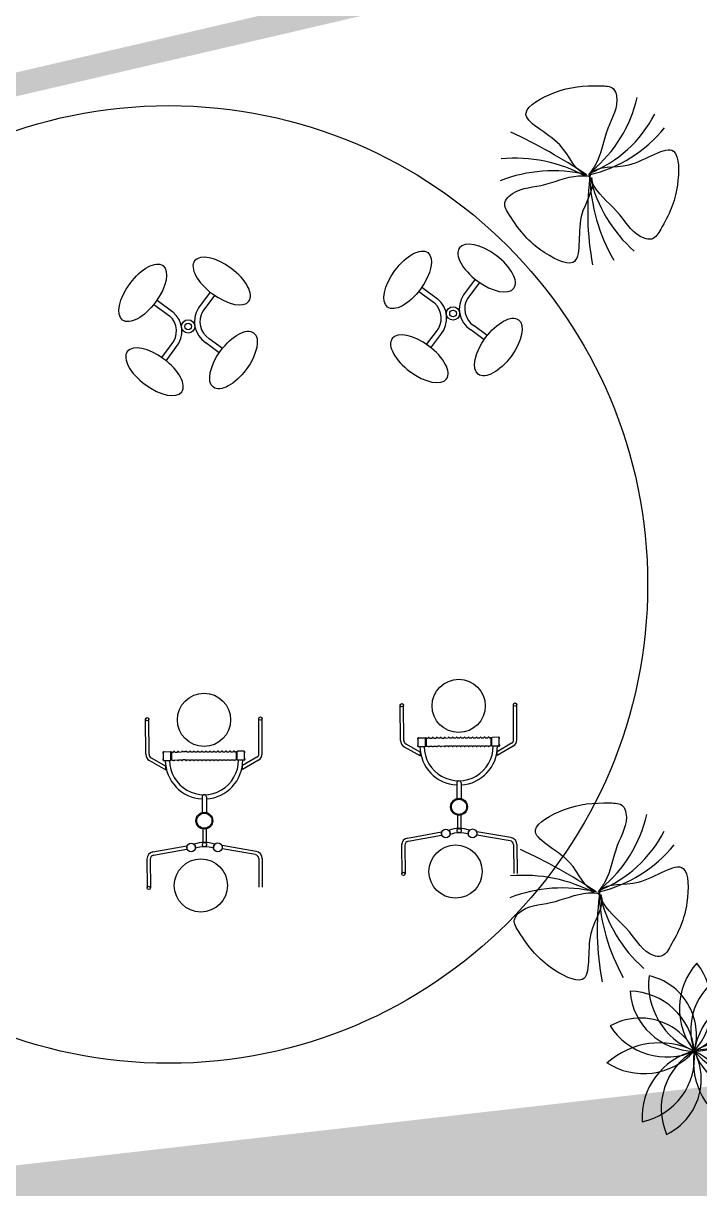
# Model space of a CAD drawing. Extents: x -809667 to 586099, y 3084146 to 3634412.
# Drawn here: x 381277.2 to 381282.28, y 3087135.83 to 3087144.59 of the extents above; entities that cross this region are included whole.
import ezdxf

# ---------------------------------------------------------------- set-up
doc = ezdxf.new("R2010")
doc.units = 0
doc.header["$LTSCALE"] = 0.5
doc.layers.get('0').update_dxf_attribs({"linetype": 'CONTINUOUS'})
for name, color, linetype in [('WIRE-照明', 1, 'CONTINUOUS'), ('器材', 1, 'CONTINUOUS'), ('文字', 7, 'CONTINUOUS'), ('树', 3, 'CONTINUOUS')]:
    doc.layers.add(name, color=color, linetype=linetype)

# ---------------------------------------------------------------- blocks, each defined once
blk = doc.blocks.new('A$C42CC5923')
at = {"layer": '器材', "color": 0}
for p, q in [((318.7, 751), (407, 634)), ((350.6, 775.1), (438.9, 658)), ((750.7, 719.1), (633.7, 630.8)), ((774.8, 687.1), (657.8, 598.8)), ((262.6, 350.9), (360.4, 424.7)), ((286.7, 319), (386.4, 394.2)), ((686.8, 262.9), (611.6, 362.6)), ((718.8, 287), (645, 384.8))]:
    blk.add_line(p, q, dxfattribs=at)
for radius in [50, 25]:
    blk.add_circle((518.7, 519), radius, dxfattribs=at)
for centre, radius, start, end in [((279.1, 552.6), 151.6, 302.46291, 32.46291), ((280.7, 552.3), 190.2, 303.74949, 33.74949), ((756.7, 485.7), 190.2, 130.30365, 220.30365), ((758.4, 485.4), 151.6, 131.59024, 221.59024)]:
    blk.add_arc(centre, radius, start, end, dxfattribs=at)
for centre, major_axis in [((263.2, 857.7), (-203.2, -153.3)), ((774.2, 180.3), (203.2, 153.3))]:
    blk.add_ellipse(centre, major_axis=major_axis, ratio=0.467287, dxfattribs=at)
at = {"layer": '器材', "color": 0, "extrusion": (0, 0, -1)}
for centre, major_axis in [((857.4, 774.5), (153.3, -203.2)), ((180, 263.5), (-153.3, 203.2))]:
    blk.add_ellipse(centre, major_axis=major_axis, ratio=0.467287, dxfattribs=at)
blk = doc.blocks.new('A$C13153371')
at = {"layer": '器材', "color": 0}
for p, q in [((458.2, 850), (194.8, 850.9)), ((458.3, 875), (194.9, 875.9)), ((484.1, 834.9), (547, 725.1)), ((505.8, 847.3), (575.9, 725)), ((1192.3, 822.6), (1146.6, 568.2)), ((1216.9, 818.2), (1172, 568.1)), ((1246.6, 867.9), (1462.6, 867.1)), ((1246.6, 842.9), (1462.5, 842.1)), ((438.8, 736.6), (438.6, 688.6)), ((439.8, 742.6), (438.8, 741.6)), ((438.8, 738.6), (438.8, 741.6)), ((439.8, 737.6), (438.8, 738.6)), ((439.8, 737.6), (438.8, 736.6)), ((439.8, 744.6), (439.8, 742.6)), ((503.8, 742.3), (439.8, 742.6)), ((448.8, 745.5), (440.8, 745.5)), ((449.8, 744.5), (449.8, 742.5)), ((493.8, 744.4), (493.8, 742.4)), ((502.8, 745.3), (494.8, 745.4)), ((503.8, 744.3), (503.8, 742.3)), ((504.8, 741.3), (503.8, 742.3)), ((504.8, 738.3), (503.8, 737.3)), ((504.8, 736.3), (503.8, 737.3)), ((504.8, 736.3), (504.6, 688.3)), ((504.8, 728.3), (504.7, 696.3)), ((504.8, 738.3), (504.8, 741.3)), ((575.9, 725), (547, 725.1)), ((439.6, 687.6), (438.6, 688.6)), ((503.6, 687.3), (439.6, 687.6)), ((441.4, 607.5), (441.4, 627.5)), ((441.5, 637.5), (441.5, 657.5)), ((441.6, 667.5), (441.6, 677.5)), ((496.6, 682.4), (446.6, 682.5)), ((501.4, 607.3), (501.4, 627.3)), ((501.5, 637.3), (501.5, 657.3)), ((501.6, 667.3), (501.6, 677.3)), ((504.6, 688.3), (503.6, 687.3)), ((441.1, 517.5), (441.1, 537.5)), ((441.2, 547.5), (441.2, 567.5)), ((441.3, 577.5), (441.3, 597.5)), ((501.1, 517.3), (501.1, 537.3)), ((501.2, 547.3), (501.2, 567.3)), ((501.3, 577.3), (501.3, 597.3)), ((1146.6, 568.2), (1172, 568.1)), ((440.8, 427.5), (440.8, 447.5)), ((440.9, 457.5), (440.9, 477.5)), ((441, 487.5), (441, 507.5)), ((500.8, 427.3), (500.8, 447.3)), ((500.9, 457.3), (500.9, 477.3)), ((501, 487.3), (501, 507.3)), ((779.5, 452.4), (896.9, 452)), ((1020.6, 448.1), (1121.8, 447.8)), ((1121.7, 422.8), (1121.8, 447.8)), ((440.5, 337.5), (440.5, 357.5)), ((440.6, 367.5), (440.6, 387.5)), ((440.7, 397.5), (440.7, 417.5)), ((500.5, 337.3), (500.5, 357.3)), ((500.6, 367.3), (500.6, 387.3)), ((500.7, 397.3), (500.7, 417.3)), ((779.4, 420.4), (896.8, 420)), ((1020.5, 423.1), (1121.7, 422.8)), ((440.2, 247.5), (440.2, 267.5)), ((440.3, 297.5), (440.3, 277.5)), ((440.4, 307.5), (440.4, 327.5)), ((500.2, 247.3), (500.2, 267.3)), ((500.3, 297.3), (500.3, 277.3)), ((500.4, 307.3), (500.4, 327.3)), ((1189.7, 47.5), (1145.7, 302.2)), ((1145.7, 302.2), (1171.1, 302.1)), ((1214.4, 51.8), (1171.1, 302.1)), ((436.8, 138.6), (437, 186.6)), ((438, 187.6), (437, 186.6)), ((502, 187.3), (438, 187.6)), ((440, 197.5), (440, 207.5)), ((440.1, 217.5), (440.1, 237.5)), ((445, 192.5), (495, 192.4)), ((500, 197.3), (500, 207.3)), ((500.1, 217.3), (500.1, 237.3)), ((503, 186.3), (502, 187.3)), ((502.8, 138.3), (503, 186.3)), ((502.8, 146.3), (502.9, 178.3)), ((437.8, 137.6), (436.8, 138.6)), ((437.8, 137.6), (436.8, 136.6)), ((436.8, 136.6), (436.8, 133.6)), ((437.8, 132.6), (436.8, 133.6)), ((501.8, 132.3), (437.8, 132.6)), ((437.8, 130.6), (437.8, 132.6)), ((446.8, 129.5), (438.8, 129.6)), ((447.8, 130.5), (447.8, 132.5)), ((481.4, 39.9), (545.1, 149.3)), ((491.8, 130.4), (491.8, 132.4)), ((500.8, 129.3), (492.8, 129.4)), ((502.8, 138.3), (501.8, 137.3)), ((502.8, 136.3), (501.8, 137.3)), ((502.8, 133.3), (501.8, 132.3)), ((501.8, 130.3), (501.8, 132.3)), ((502.8, 136.3), (502.8, 133.3)), ((503.1, 27.3), (573.9, 149.2)), ((573.9, 149.2), (545.1, 149.3)), ((455.4, 25), (192, 25.9)), ((455.3, 0), (192, 0.9)), ((1243.8, 26.9), (1459.8, 26.1)), ((1243.8, 1.9), (1459.7, 1.1))]:
    blk.add_line(p, q, dxfattribs=at)
for centre, radius in [((194.2, 863.4), 12.5), ((200, 440), 200), ((1159.2, 535.1), 33), ((1445, 405.5), 200), ((958.3, 435.8), 63.5), ((958.3, 435.8), 57), ((1137.8, 435.2), 16), ((1158.5, 335.2), 33), ((191.4, 13.4), 12.5), ((1459.7, 13.6), 12.5)]:
    blk.add_circle(centre, radius, dxfattribs=at)
for centre, radius, start, end in [((458.1, 820), 30, 29.80871, 89.80871), ((458.1, 820), 55, 29.80871, 89.80871), ((1246.5, 812.9), 55, 89.80871, 169.80871), ((1246.5, 812.9), 30, 89.80871, 169.80871), ((440.8, 744.5), 1, 89.80871, 179.80871), ((448.8, 744.5), 1, 359.80871, 89.80871), ((494.8, 744.4), 1, 89.80871, 179.80871), ((502.8, 744.3), 1, 359.80871, 89.80871), ((503.8, 437.3), 291, 2.96058, 89.80871), ((441.4, 632.5), 5, 89.80871, 269.80871), ((441.5, 662.5), 5, 89.80871, 269.80871), ((446.6, 677.5), 5, 89.80871, 179.80871), ((496.6, 677.4), 5, 359.80871, 89.80871), ((501.4, 632.3), 5, 269.80871, 89.80871), ((501.5, 662.3), 5, 269.80871, 89.80871), ((503.8, 437.3), 259, 269.80871, 89.80871), ((441.1, 542.5), 5, 89.80871, 269.80871), ((441.2, 572.5), 5, 89.80871, 269.80871), ((441.3, 602.5), 5, 89.80871, 269.80871), ((501.1, 542.3), 5, 269.80871, 89.80871), ((501.2, 572.3), 5, 269.80871, 89.80871), ((501.3, 602.3), 5, 269.80871, 89.80871), ((440.8, 452.5), 5, 89.80871, 269.80871), ((440.9, 482.5), 5, 89.80871, 269.80871), ((441, 512.5), 5, 89.80871, 269.80871), ((500.8, 452.3), 5, 269.80871, 89.80871), ((500.9, 482.3), 5, 269.80871, 89.80871), ((501, 512.3), 5, 269.80871, 89.80871), ((779.4, 436.4), 16, 89.80871, 269.80871), ((1353.8, 434.5), 232, 160.37643, 199.241), ((1159.2, 535.1), 33, 223.54765, 281.60716), ((1353.8, 434.5), 200, 160.02405, 199.59337), ((440.5, 362.5), 5, 89.80871, 269.80871), ((440.6, 392.5), 5, 89.80871, 269.80871), ((440.7, 422.5), 5, 89.80871, 269.80871), ((500.5, 362.3), 5, 269.80871, 89.80871), ((500.6, 392.3), 5, 269.80871, 89.80871), ((500.7, 422.3), 5, 269.80871, 89.80871), ((503.8, 437.3), 291, 269.80871, 356.65684), ((1158.5, 335.2), 33, 78.01026, 136.06977), ((440.2, 272.5), 5, 89.80871, 269.80871), ((440.3, 302.5), 5, 89.80871, 269.80871), ((440.4, 332.5), 5, 89.80871, 269.80871), ((500.2, 272.3), 5, 269.80871, 89.80871), ((500.3, 302.3), 5, 269.80871, 89.80871), ((500.4, 332.3), 5, 269.80871, 89.80871), ((440, 212.5), 5, 89.80871, 269.80871), ((440.1, 242.5), 5, 89.80871, 269.80871), ((445, 197.5), 5, 179.80871, 269.80871), ((495, 197.4), 5, 269.80871, 359.80871), ((500, 212.3), 5, 269.80871, 89.80871), ((500.1, 242.3), 5, 269.80871, 89.80871), ((438.8, 130.6), 1, 179.80871, 269.80871), ((446.8, 130.5), 1, 269.80871, 359.80871), ((492.8, 130.4), 1, 179.80871, 269.80871), ((500.8, 130.3), 1, 269.80871, 359.80871), ((455.5, 55), 55, 269.80871, 329.80871), ((455.5, 55), 30, 269.80871, 329.80871), ((1243.9, 56.9), 55, 189.80871, 269.80871), ((1243.9, 56.9), 30, 189.80871, 269.80871)]:
    blk.add_arc(centre, radius, start, end, dxfattribs=at)
blk = doc.blocks.new('白玉兰')
at = {"color": 0}
for centre, radius, start, end in [((-1261, 1665), 2054, 309.3934, 347.1655), ((-713, 1844), 1941, 291.8214, 332.6346), ((-478, 2077), 2115, 283.2993, 320.8528), ((-4729, -6984), 8429, 56.1879, 65.279), ((-1148, -2037), 2310, 61.625, 95.1491), ((-559, -2135), 2214, 76.7033, 111.4018), ((4371, -556), 4392, 172.1708, 190.6677), ((2827, 107), 2821, 182.2544, 209.8868), ((2146, 475), 2185, 193.3063, 228.4107)]:
    blk.add_arc(centre, radius, start, end, dxfattribs=at)
for points in [[(-33, 16), (-233, 73), (-342, 562), (-1254, 922), (-425, 1375), (-33, 1392), (376, 1386), (477, 1091), (236, 716), (185, 277), (29, 67), (-7, 18)], [(8, 31), (155, 177), (635, 34), (1395, 653), (1385, -291), (1209, -641), (1004, -995), (697, -939), (487, -546), (129, -287), (22, -49), (-3, 7)], [(36, -22), (99, -220), (-250, -580), (-51, -1540), (-885, -1095), (-1114, -777), (-1334, -432), (-1142, -186), (-697, -181), (-301, 17), (-41, 2), (21, -1)]]:
    blk.add_open_spline(points, degree=3, knots=[0, 0, 0, 0, 621.989778, 1340.944545, 1869.007736, 2592.427455, 2798.699245, 2915.827596, 3435.261502, 4029.77129, 4212.300518, 4212.300518, 4212.300518, 4212.300518], dxfattribs=at)
blk = doc.blocks.new('A$C46A015EA')
at = {"layer": '树', "color": 0, "linetype": 'Continuous'}
for centre, radius, start, end in [((1.328, 4.096), 1.969, 227.5644, 31.3305), ((0.798, 3.475), 1.995, 251.8163, 53.749), ((3.771, 4.188), 2.005, 153.4396, 313.5861), ((4.101, 3.626), 1.85, 126.1691, 303.0486), ((2.09, 4.411), 1.899, 199.3601, 10.491), ((4.644, 2.796), 2.077, 109.3184, 262.8778), ((0.796, 2.582), 1.783, 359.791, 92.4715), ((2.814, 4.682), 2.119, 188.6399, 263.6226), ((0.762, 1.899), 1.939, 297.0245, 103.8489), ((1.257, 1.36), 1.796, 310.7789, 134.4149), ((3.957, 1.204), 1.944, 51.9802, 218.2571), ((3.546, 0.815), 2.009, 38.8778, 198.6816), ((2.13, 0.326), 2.294, 10.2667, 147.1518)]:
    blk.add_arc(centre, radius, start, end, dxfattribs=at)
blk = doc.blocks.new('123123')
at = {"layer": '文字', "color": 8, "flags": 128}
for points, const_width in [([(381897.918, 3087296.9286), (381904.3775, 3087301.028), (382008.6413, 3087376.0387), (382070.9207, 3087247.8862), (382108.6494, 3087200.5913), (381980.3434, 3087185.9677), (381931.7915, 3087180.434), (381911.4414, 3087167.711), (381850.6252, 3087264.9851), (381870.9753, 3087277.7081), (381870.9753, 3087277.7081), (381870.9753, 3087277.7081), (381897.918, 3087296.9286)], 0.5), ([(381931.7915, 3087180.434), (381980.3434, 3087185.9677), (382108.6494, 3087200.5913), (382071.0268, 3087247.7532), (382065.0109, 3087260.0469), (382064.4263, 3087258.5452), (382064.7386, 3087256.7285), (382063.6809, 3087253.5954), (382061.2036, 3087250.266), (381996.7629, 3087204.2449), (381993.8577, 3087210.2709), (381983.2228, 3087202.8837), (381974.1128, 3087203.4027), (381944.3428, 3087198.4227)], 1.5)]:
    blk.add_lwpolyline(points, dxfattribs=dict(at, const_width=const_width))
at = {"layer": '文字', "color": 8}
blk.add_circle((381995.3998, 3087192.6751), 3.5997, dxfattribs=at)
at = {"layer": '文字', "color": 8, "xscale": 0.0004880798049271107, "yscale": 0.0004880798049271107, "zscale": 0.04880798235096967}
for p in [(381998.559, 3087195.7461), (381998.6306, 3087190.3549)]:
    blk.add_blockref('白玉兰', p, dxfattribs=at)
at = {"layer": '文字', "color": 8}
for name, p, xscale, yscale, zscale, rotation in [('A$C42CC5923', (381997.1858, 3087194.0679), 0.0009999999999999998, 0.0009999999999999998, 0.0009999999999999998, 16.4268906224843), ('A$C42CC5923', (381995.1952, 3087193.9703), 0.0009999999999999998, 0.0009999999999999998, 0.0009999999999999998, 16.4268906224843), ('A$C13153371', (381997.1378, 3087191.9583), 0.001, 0.001, 0.001, 270.4960631340554), ('A$C13153371', (381995.2236, 3087191.8536), 0.001, 0.001, 0.001, 270.4960631340554), ('A$C46A015EA', (381998.5409, 3087188.7032), 0.2560000000000001, 0.2560000000000001, 0.2560000000000001, 344.8935626644683)]:
    blk.add_blockref(name, p, dxfattribs=dict(at, xscale=xscale, yscale=yscale, zscale=zscale, rotation=rotation))

msp = doc.modelspace()

# ---------------------------------------------------------------- linework, layer by layer
at = {"layer": 'WIRE-照明', "linetype": 'Continuous', "const_width": 0.175}
msp.add_lwpolyline([(381274.6874, 3087143.561), (381288.4449, 3087146.7705)], dxfattribs=at)

# ---------------------------------------------------------------- block references
at = {"layer": '文字'}
msp.add_blockref('123123', (-717.1099, -52.3003), dxfattribs=at)

doc.saveas('drawing.dxf')
